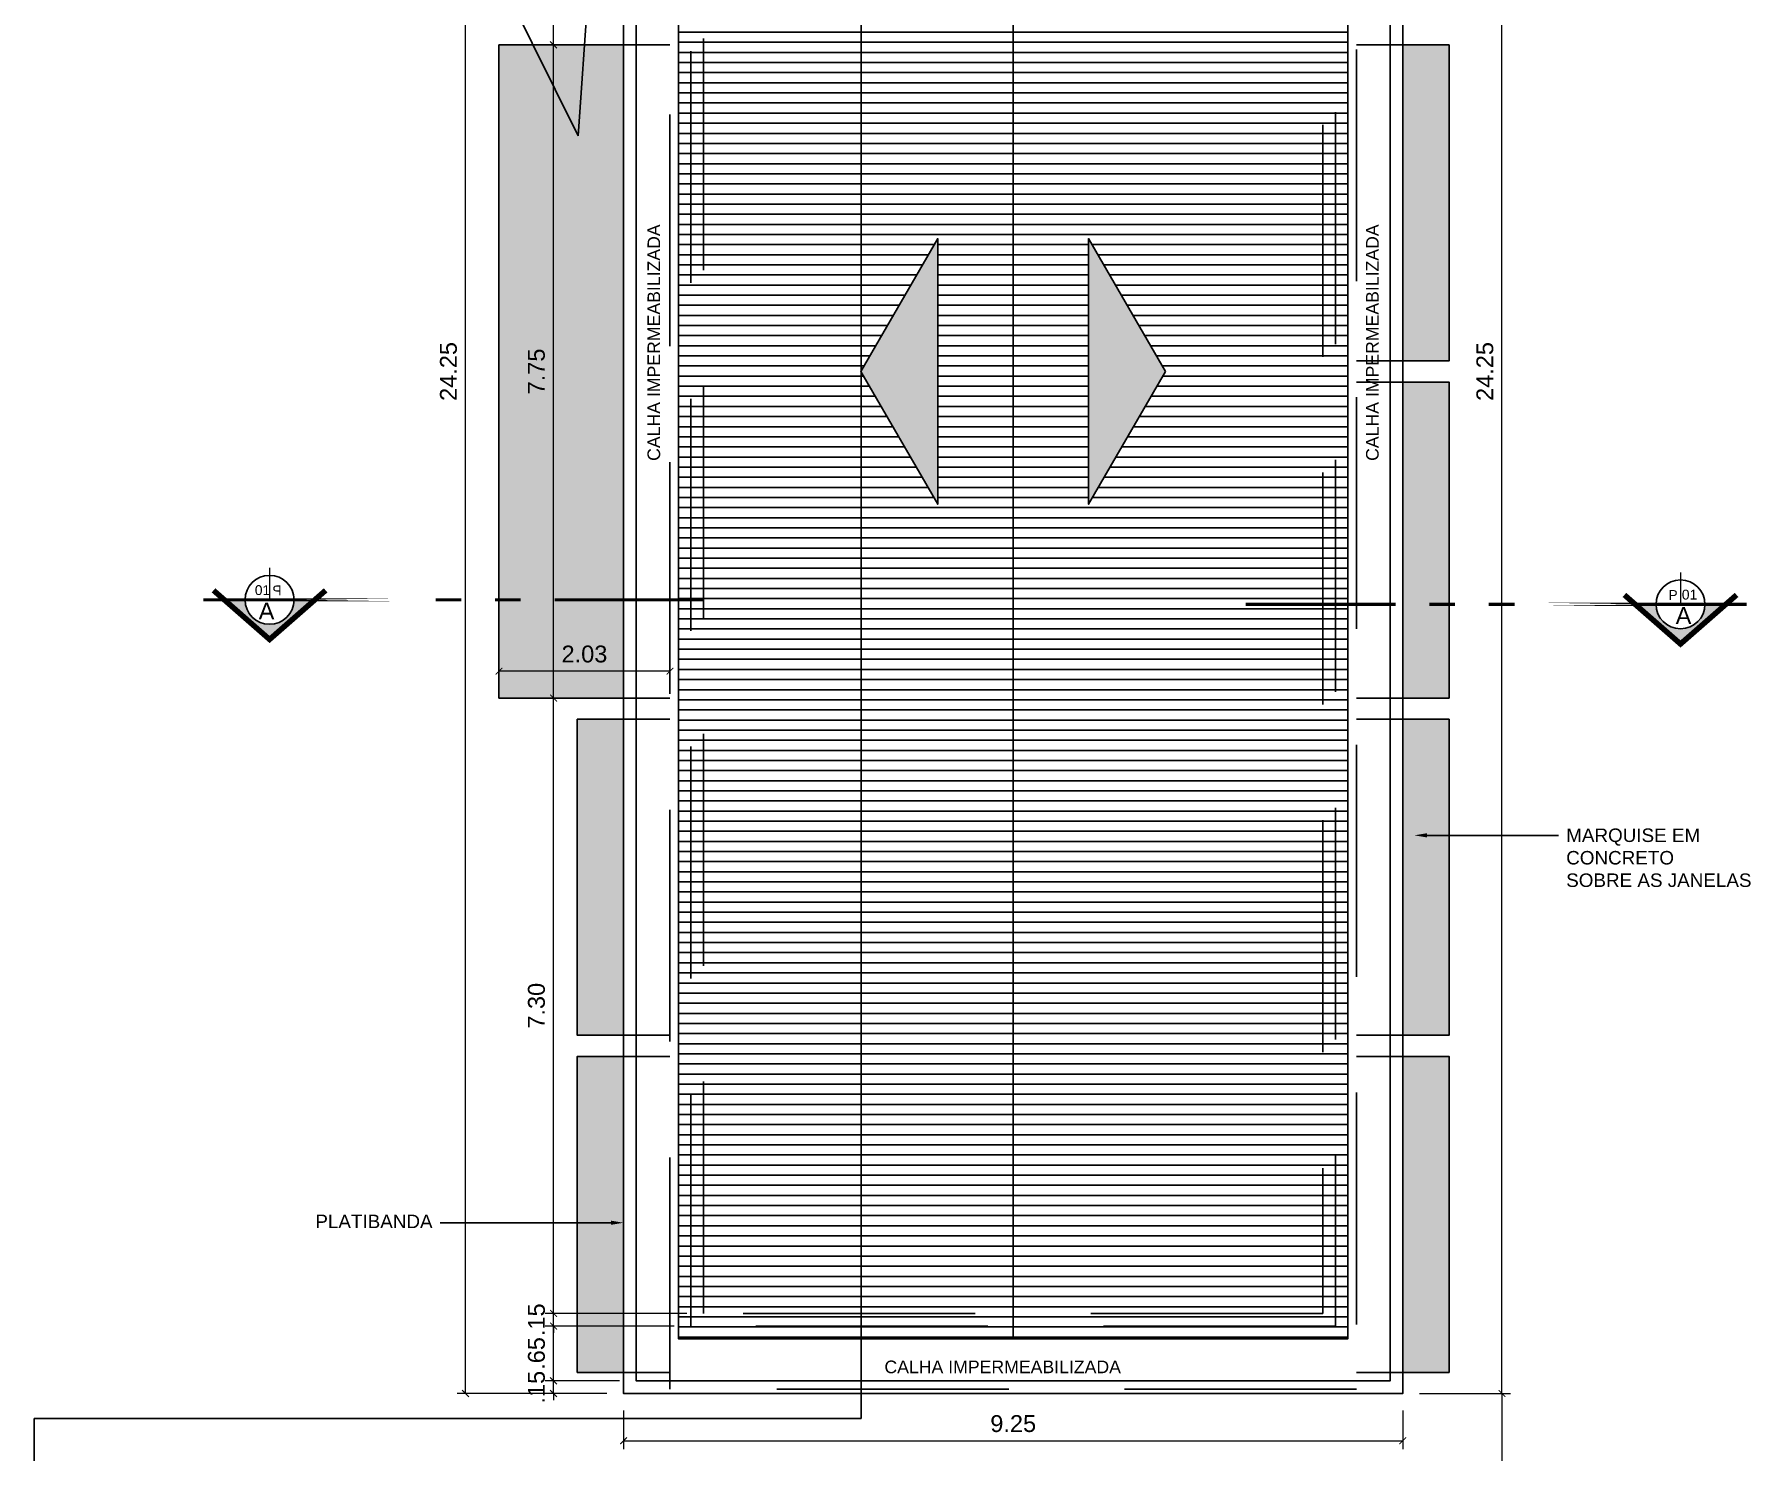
# Model space of a CAD drawing. Header units: metres. Extents: x 2304 to 3408, y 318 to 588.
# Drawn here: x 2495.85 to 2516.21, y 366.87 to 383.68 of the extents above; entities that cross this region are included whole.
import ezdxf
from ezdxf import colors
from ezdxf.entities.mleader import LeaderData, LeaderLine
from ezdxf.enums import TextEntityAlignment as Align
from ezdxf.math import Vec2, Vec3

# ---------------------------------------------------------------- set-up
doc = ezdxf.new("R2010")
doc.units = ezdxf.units.M
doc.header["$LTSCALE"] = 5.5
doc.header["$MEASUREMENT"] = 0
doc.header["$PDMODE"] = 1
doc.linetypes.add('DASHDOT', pattern=[1, 0.5, -0.25, 0, -0.25])
doc.linetypes.add('DASHED', pattern=[0.75, 0.5, -0.25])
for name, color, linetype, lineweight in [('2prancha', 4, 'Continuous', 18), ('COTAS', 1, 'Continuous', 0), ('PENA 04', 4, 'Continuous', 25), ('PENA 05', 5, 'Continuous', 25), ('texto', 3, 'Continuous', 25), ('TXT ESP VEST', 50, 'Continuous', 0)]:
    doc.layers.add(name, color=color, linetype=linetype, lineweight=lineweight)
for name, color, linetype in [('COTA 1 100', 2, 'Continuous'), ('HACHURA', 251, 'Continuous'), ('PENA 0.15', 7, 'Continuous'), ('PENA 01', 1, 'Continuous'), ('PENA 02', 2, 'Continuous'), ('projeção', 7, 'DASHED'), ('TXT ESPECIFICAÇÕES', 7, 'Continuous')]:
    doc.layers.add(name, color=color, linetype=linetype)
doc.styles.add('Luana', font='arial.ttf')
doc.styles.get("Standard").update_dxf_attribs({"font": 'arial.ttf'})
doc.dimstyles.new('arial100', dxfattribs={"dimtxt": 0.2, "dimasz": 0.08, "dimexe": 0.1, "dimexo": 0.2, "dimgap": 0.1, "dimtad": 1, "dimzin": 4, "dimdsep": 46, "dimtxsty": 'Luana', "dimblk": 'ARCHTICK', "dimcen": 0, "dimclrd": 7, "dimclre": 7, "dimclrt": 256, "dimadec": 0, "dimazin": 0, "dimtfac": 1, "dimtix": 1, "dimtmove": 0, "dimatfit": 3, "dimldrblk": 'CLOSEDBLANK', "dimfxl": 0, "dimlwd": 5, "dimlwe": 5, "dimarcsym": 0})

# ---------------------------------------------------------------- blocks, each defined once
blk = doc.blocks.new('A$C660E4F9B')
at = {"layer": 'PENA 0.15', "ltscale": 1.5}
h = blk.add_hatch(color=256, dxfattribs=at)
h.dxf.hatch_style = 1
h.paths.add_polyline_path([(0, 1.576), (-0.911, 0), (0, -1.576)])
for points in [[(0, -1.576), (0, 1.576), (-0.911, 0)], [(0, 1.576), (0, -1.576), (-0.911, 0)]]:
    blk.add_lwpolyline(points, dxfattribs=at)
blk = doc.blocks.new('esrer')
at = {"layer": 'PENA 02'}
blk.add_hatch(color=251, dxfattribs=at).paths.add_polyline_path([(-0.29, 0), (-0.537, 0), (0, -0.47), (0.537, 0), (0.29, 0, -1)])
at = {"layer": 'COTAS', "ltscale": 50}
blk.add_lwpolyline([(0, 0.378), (0, 0)], dxfattribs=at)
at = {"layer": 'PENA 02', "color": 1, "const_width": 0.0392}
for points in [[(-5.159, 0), (-3.381, 0)], [(-2.98, 0), (-2.675, 0)], [(-2.274, 0), (-1.969, 0)]]:
    blk.add_lwpolyline(points, dxfattribs=at)
blk.add_lwpolyline([(-1.648, 0), (0.785, 0)], close=True, dxfattribs=at)
at = {"layer": 'PENA 02', "const_width": 0.0654}
blk.add_lwpolyline([(0.665, 0.112), (0, -0.47), (-0.665, 0.112)], dxfattribs=at)
at = {"layer": 'PENA 02'}
blk.add_circle((0, 0), 0.29, dxfattribs=at)
at = {"layer": 'PENA 02', "style": 'Luana'}
for tag, height, p in [('PRANCHA', 0.117, (0.107, 0.057)), ('CORTE', 0.2, (0.036, -0.233))]:
    blk.add_attdef(tag, text='', height=height, dxfattribs=at).set_placement(p, align=Align.CENTER)
at = {"layer": 'texto', "color": 250, "style": 'Luana'}
blk.add_text('P', height=0.117, dxfattribs=at).set_placement((-0.143, 0.053))
blk = doc.blocks.new('_ArchTick')
at = {"color": 0, "linetype": 'ByBlock', "const_width": 0.15}
blk.add_lwpolyline([(-0.5, -0.5), (0.5, 0.5)], dxfattribs=at)
blk = doc.blocks.new('*D19')
at = {"layer": 'COTA 1 100', "color": 7, "lineweight": 5}
for p, q in [((2502.01, 367.71), (2502.01, 367.79)), ((2502.791, 367.71), (2501.91, 367.71)), ((2502.01, 367.56), (2502.01, 367.71)), ((2502.641, 367.56), (2501.91, 367.56)), ((2502.01, 367.56), (2502.01, 367.48))]:
    blk.add_line(p, q, dxfattribs=at)
at = {"layer": 'Defpoints', "color": 0}
for p in [(2502.01, 367.71), (2502.991, 367.71), (2502.841, 367.56)]:
    blk.add_point(p, dxfattribs=at)
at = {"layer": 'COTA 1 100', "color": 7, "lineweight": 5, "xscale": 0.08, "yscale": 0.08, "zscale": 0.08}
for p, rotation in [((2502.01, 367.71), 270), ((2502.01, 367.56), 90)]:
    blk.add_blockref('_ArchTick', p, dxfattribs=dict(at, rotation=rotation))
at = {"layer": 'COTA 1 100', "insert": (2501.808, 367.635), "char_height": 0.2, "attachment_point": 5, "rotation": 90, "style": 'Luana'}
blk.add_mtext('.15', dxfattribs=at)
blk = doc.blocks.new('_ClosedBlank')
at = {"layer": '2prancha', "color": 0, "lineweight": -2}
for p, q in [((-1, 0.17), (0, 0)), ((-1, 0.17), (-1, -0.17)), ((0, 0), (-1, -0.17))]:
    blk.add_line(p, q, dxfattribs=at)
blk = doc.blocks.new('*D20')
at = {"layer": 'COTA 1 100', "color": 7, "lineweight": 5}
for p, q in [((2503.441, 368.36), (2501.91, 368.36)), ((2502.01, 367.71), (2502.01, 368.36)), ((2502.791, 367.71), (2501.91, 367.71))]:
    blk.add_line(p, q, dxfattribs=at)
at = {"layer": 'Defpoints', "color": 0}
for p in [(2502.01, 368.36), (2503.641, 368.36), (2502.991, 367.71)]:
    blk.add_point(p, dxfattribs=at)
at = {"layer": 'COTA 1 100', "color": 7, "lineweight": 5, "xscale": 0.08, "yscale": 0.08, "zscale": 0.08}
for p, rotation in [((2502.01, 368.36), 90), ((2502.01, 367.71), 270)]:
    blk.add_blockref('_ArchTick', p, dxfattribs=dict(at, rotation=rotation))
at = {"layer": 'COTA 1 100', "insert": (2501.808, 368.035), "char_height": 0.2, "attachment_point": 5, "rotation": 90, "style": 'Luana'}
blk.add_mtext('.65', dxfattribs=at)
blk = doc.blocks.new('*D21')
at = {"layer": 'COTA 1 100', "color": 7, "lineweight": 5}
for p, q in [((2502.01, 368.51), (2502.01, 368.59)), ((2503.591, 368.51), (2501.91, 368.51)), ((2502.01, 368.36), (2502.01, 368.51)), ((2503.441, 368.36), (2501.91, 368.36)), ((2502.01, 368.36), (2502.01, 368.28))]:
    blk.add_line(p, q, dxfattribs=at)
at = {"layer": 'Defpoints', "color": 0}
for p in [(2502.01, 368.51), (2503.791, 368.51), (2503.641, 368.36)]:
    blk.add_point(p, dxfattribs=at)
at = {"layer": 'COTA 1 100', "color": 7, "lineweight": 5, "xscale": 0.08, "yscale": 0.08, "zscale": 0.08}
for p, rotation in [((2502.01, 368.51), 270), ((2502.01, 368.36), 90)]:
    blk.add_blockref('_ArchTick', p, dxfattribs=dict(at, rotation=rotation))
at = {"layer": 'COTA 1 100', "insert": (2501.808, 368.435), "char_height": 0.2, "attachment_point": 5, "rotation": 90, "style": 'Luana'}
blk.add_mtext('.15', dxfattribs=at)
blk = doc.blocks.new('*D22')
at = {"layer": 'COTA 1 100', "color": 7, "lineweight": 5}
for p, q in [((2502.641, 375.81), (2501.91, 375.81)), ((2502.01, 368.51), (2502.01, 375.81)), ((2503.591, 368.51), (2501.91, 368.51))]:
    blk.add_line(p, q, dxfattribs=at)
at = {"layer": 'Defpoints', "color": 0}
for p in [(2502.01, 375.81), (2502.841, 375.81), (2503.791, 368.51)]:
    blk.add_point(p, dxfattribs=at)
at = {"layer": 'COTA 1 100', "color": 7, "lineweight": 5, "xscale": 0.08, "yscale": 0.08, "zscale": 0.08}
for p, rotation in [((2502.01, 375.81), 90), ((2502.01, 368.51), 270)]:
    blk.add_blockref('_ArchTick', p, dxfattribs=dict(at, rotation=rotation))
at = {"layer": 'COTA 1 100', "insert": (2501.808, 372.16), "char_height": 0.2, "attachment_point": 5, "rotation": 90, "style": 'Luana'}
blk.add_mtext('7.30', dxfattribs=at)
blk = doc.blocks.new('*D23')
at = {"layer": 'COTA 1 100', "color": 7, "lineweight": 5}
for p, q in [((2502.641, 383.56), (2501.91, 383.56)), ((2502.01, 375.81), (2502.01, 383.56)), ((2502.641, 375.81), (2501.91, 375.81))]:
    blk.add_line(p, q, dxfattribs=at)
at = {"layer": 'Defpoints', "color": 0}
for p in [(2502.01, 383.56), (2502.841, 383.56), (2502.841, 375.81)]:
    blk.add_point(p, dxfattribs=at)
at = {"layer": 'COTA 1 100', "color": 7, "lineweight": 5, "xscale": 0.08, "yscale": 0.08, "zscale": 0.08}
for p, rotation in [((2502.01, 383.56), 90), ((2502.01, 375.81), 270)]:
    blk.add_blockref('_ArchTick', p, dxfattribs=dict(at, rotation=rotation))
at = {"layer": 'COTA 1 100', "insert": (2501.808, 379.685), "char_height": 0.2, "attachment_point": 5, "rotation": 90, "style": 'Luana'}
blk.add_mtext('7.75', dxfattribs=at)
blk = doc.blocks.new('*D24')
at = {"layer": 'COTA 1 100', "color": 7, "lineweight": 5}
for p, q in [((2503.591, 390.86), (2501.91, 390.86)), ((2502.01, 383.56), (2502.01, 390.86)), ((2502.641, 383.56), (2501.91, 383.56))]:
    blk.add_line(p, q, dxfattribs=at)
at = {"layer": 'Defpoints', "color": 0}
for p in [(2502.01, 390.86), (2503.791, 390.86), (2502.841, 383.56)]:
    blk.add_point(p, dxfattribs=at)
at = {"layer": 'COTA 1 100', "color": 7, "lineweight": 5, "xscale": 0.08, "yscale": 0.08, "zscale": 0.08}
for p, rotation in [((2502.01, 390.86), 90), ((2502.01, 383.56), 270)]:
    blk.add_blockref('_ArchTick', p, dxfattribs=dict(at, rotation=rotation))
at = {"layer": 'COTA 1 100', "insert": (2501.808, 387.21), "char_height": 0.2, "attachment_point": 5, "rotation": 90, "style": 'Luana'}
blk.add_mtext('7.30', dxfattribs=at)
blk = doc.blocks.new('*D28')
at = {"layer": 'COTA 1 100', "color": 7, "lineweight": 5}
for p, q in [((2502.641, 391.81), (2500.866, 391.81)), ((2500.966, 367.56), (2500.966, 391.81)), ((2502.641, 367.56), (2500.866, 367.56))]:
    blk.add_line(p, q, dxfattribs=at)
at = {"layer": 'Defpoints', "color": 0}
for p in [(2500.966, 391.81), (2502.841, 391.81), (2502.841, 367.56)]:
    blk.add_point(p, dxfattribs=at)
at = {"layer": 'COTA 1 100', "color": 7, "lineweight": 5, "xscale": 0.08, "yscale": 0.08, "zscale": 0.08}
for p, rotation in [((2500.966, 391.81), 90), ((2500.966, 367.56), 270)]:
    blk.add_blockref('_ArchTick', p, dxfattribs=dict(at, rotation=rotation))
at = {"layer": 'COTA 1 100', "insert": (2500.764, 379.685), "char_height": 0.2, "attachment_point": 5, "rotation": 90, "style": 'Luana'}
blk.add_mtext('24.25', dxfattribs=at)
blk = doc.blocks.new('*D29')
at = {"layer": 'COTA 1 100', "color": 7, "lineweight": 5}
for p, q in [((2501.363, 376.01), (2501.363, 376.23)), ((2503.391, 376.13), (2501.363, 376.13)), ((2503.391, 376.01), (2503.391, 376.23))]:
    blk.add_line(p, q, dxfattribs=at)
at = {"layer": 'Defpoints', "color": 0}
for p in [(2501.363, 376.13), (2501.363, 375.81), (2503.391, 375.81)]:
    blk.add_point(p, dxfattribs=at)
at = {"layer": 'COTA 1 100', "color": 7, "lineweight": 5, "xscale": 0.08, "yscale": 0.08, "zscale": 0.08, "rotation": 180}
blk.add_blockref('_ArchTick', (2501.363, 376.13), dxfattribs=at)
at = {"layer": 'COTA 1 100', "color": 7, "lineweight": 5, "xscale": 0.08, "yscale": 0.08, "zscale": 0.08}
blk.add_blockref('_ArchTick', (2503.391, 376.13), dxfattribs=at)
at = {"layer": 'COTA 1 100', "insert": (2502.377, 376.332), "char_height": 0.2, "attachment_point": 5, "style": 'Luana'}
blk.add_mtext('2.03', dxfattribs=at)
blk = doc.blocks.new('*D44')
at = {"layer": 'COTA 1 100', "color": 7, "lineweight": 5}
for p, q in [((2502.841, 367.36), (2502.841, 366.9)), ((2512.086, 367.36), (2512.086, 366.9)), ((2502.841, 367), (2512.086, 367))]:
    blk.add_line(p, q, dxfattribs=at)
at = {"layer": 'Defpoints', "color": 0}
for p in [(2502.841, 367.56), (2512.086, 367.56), (2512.086, 367)]:
    blk.add_point(p, dxfattribs=at)
at = {"layer": 'COTA 1 100', "color": 7, "lineweight": 5, "xscale": 0.08, "yscale": 0.08, "zscale": 0.08, "rotation": 180}
blk.add_blockref('_ArchTick', (2502.841, 367), dxfattribs=at)
at = {"layer": 'COTA 1 100', "color": 7, "lineweight": 5, "xscale": 0.08, "yscale": 0.08, "zscale": 0.08}
blk.add_blockref('_ArchTick', (2512.086, 367), dxfattribs=at)
at = {"layer": 'COTA 1 100', "insert": (2507.464, 367.202), "char_height": 0.2, "attachment_point": 5, "style": 'Luana'}
blk.add_mtext('9.25', dxfattribs=at)
blk = doc.blocks.new('*D45')
at = {"layer": 'COTA 1 100', "color": 7, "lineweight": 5}
for p, q in [((2512.286, 391.81), (2513.363, 391.81)), ((2513.263, 367.56), (2513.263, 391.81)), ((2512.286, 367.56), (2513.363, 367.56))]:
    blk.add_line(p, q, dxfattribs=at)
at = {"layer": 'Defpoints', "color": 0}
for p in [(2512.086, 391.81), (2513.263, 391.81), (2512.086, 367.56)]:
    blk.add_point(p, dxfattribs=at)
at = {"layer": 'COTA 1 100', "color": 7, "lineweight": 5, "xscale": 0.08, "yscale": 0.08, "zscale": 0.08}
for p, rotation in [((2513.263, 391.81), 90), ((2513.263, 367.56), 270)]:
    blk.add_blockref('_ArchTick', p, dxfattribs=dict(at, rotation=rotation))
at = {"layer": 'COTA 1 100', "insert": (2513.061, 379.685), "char_height": 0.2, "attachment_point": 5, "rotation": 90, "style": 'Luana'}
blk.add_mtext('24.25', dxfattribs=at)
blk = doc.blocks.new('*D47')
at = {"layer": 'COTA 1 100', "color": 7, "lineweight": 5}
for p, q in [((2512.286, 367.56), (2513.363, 367.56)), ((2513.263, 367.56), (2513.263, 364.06)), ((2511.786, 364.06), (2513.363, 364.06))]:
    blk.add_line(p, q, dxfattribs=at)
at = {"layer": 'Defpoints', "color": 0}
for p in [(2512.086, 367.56), (2511.586, 364.06), (2513.263, 364.06)]:
    blk.add_point(p, dxfattribs=at)
at = {"layer": 'COTA 1 100', "color": 7, "lineweight": 5, "xscale": 0.08, "yscale": 0.08, "zscale": 0.08}
for p, rotation in [((2513.263, 367.56), 90), ((2513.263, 364.06), 270)]:
    blk.add_blockref('_ArchTick', p, dxfattribs=dict(at, rotation=rotation))
at = {"layer": 'COTA 1 100', "insert": (2513.061, 365.81), "char_height": 0.2, "attachment_point": 5, "rotation": 90, "style": 'Luana'}
blk.add_mtext('3.50', dxfattribs=at)

msp = doc.modelspace()

# ---------------------------------------------------------------- hatches: boundary and pattern name
at = {"layer": 'HACHURA'}
h = msp.add_hatch(dxfattribs=at)
h.set_pattern_fill('AR-CONC', color=256, scale=0.1, style=0)
h.set_pattern_definition([(50, (2501.36295, 367.8096), (0.71726, -0.062752), [0.075, -0.825]), (355, (2501.36295, 367.8096), (-0.138751, 0.752192), [0.06, -0.66]), (100.4514, (2501.4227, 367.8044), (0.57851, 0.68944), [0.06374, -0.701142]), (46.1842, (2501.36295, 368.0096), (1.06724, -0.16552), [0.1125, -1.2375]), (96.6356, (2501.4519, 367.9958), (0.934663, 0.974118), [0.09561, -1.051713]), (351.184, (2501.363, 368.0096), (0.93466, 0.97412), [0.09, -0.99]), (21, (2501.46295, 367.9596), (0.596907, -0.402619), [0.075, -0.825]), (326, (2501.46295, 367.9596), (0.243315, 0.72515), [0.06, -0.66]), (71.4514, (2501.5127, 367.9261), (0.840223, 0.32253), [0.06374, -0.701142]), (37.5, (2501.36295, 367.80962), (0.0121599, 0.3328939), [0, -0.652, 0, -0.67, 0, -0.6625]), (7.5, (2501.36295, 367.80962), (0.2630695, 0.3944117), [0, -0.382, 0, -0.637, 0, -0.2525]), (327.5, (2501.13995, 367.80962), (0.5338224, -0.022555), [0, -0.25, 0, -0.78, 0, -1.035]), (317.5, (2501.03995, 367.8096), (0.583186, 0.100105), [0, -0.325, 0, -0.518, 0, -0.735])])
h.paths.add_polyline_path([(2502.841, 383.56), (2501.363, 383.56), (2501.363, 375.81), (2502.841, 375.81)])
h.paths.add_polyline_path([(2502.841, 387.56), (2502.291, 387.56), (2502.291, 383.81), (2502.841, 383.81)])
h.paths.add_polyline_path([(2502.841, 391.56), (2502.291, 391.56), (2502.291, 387.81), (2502.841, 387.81)])
h.paths.add_polyline_path([(2502.841, 375.56), (2502.291, 375.56), (2502.291, 371.81), (2502.841, 371.81)])
h.paths.add_polyline_path([(2502.841, 371.56), (2502.291, 371.56), (2502.291, 367.81), (2502.841, 367.81)])
h.paths.add_polyline_path([(2512.636, 371.56), (2512.086, 371.56), (2512.086, 367.81), (2512.636, 367.81)])
h.paths.add_polyline_path([(2512.636, 375.56), (2512.086, 375.56), (2512.086, 371.81), (2512.636, 371.81)])
h.paths.add_polyline_path([(2512.636, 379.56), (2512.086, 379.56), (2512.086, 375.81), (2512.636, 375.81)])
h.paths.add_polyline_path([(2512.636, 383.56), (2512.086, 383.56), (2512.086, 379.81), (2512.636, 379.81)])
h.paths.add_polyline_path([(2512.636, 387.56), (2512.086, 387.56), (2512.086, 383.81), (2512.636, 383.81)])
h.paths.add_polyline_path([(2512.636, 391.56), (2512.086, 391.56), (2512.086, 387.81), (2512.636, 387.81)])
at = {"layer": 'PENA 01', "ltscale": 1.5}
h = msp.add_hatch(dxfattribs=at)
h.set_pattern_fill('_USER,_O', color=256, scale=0.12, pattern_type=0)
h.set_pattern_definition([(0, (0.5, -23.45), (0, 0.12), [])])
h.paths.add_polyline_path([(2507.464, 391.16), (2503.491, 391.16), (2503.491, 368.21), (2507.464, 368.21)])
h.paths.add_polyline_path([(2506.568, 381.261), (2506.568, 378.108), (2505.658, 379.685)], flags=16)
h.paths.add_polyline_path([(2507.464, 368.21), (2511.436, 368.21), (2511.436, 391.16), (2507.464, 391.16)])
h.paths.add_polyline_path([(2508.359, 381.261), (2509.27, 379.685), (2508.359, 378.108)], flags=16)

# ---------------------------------------------------------------- linework, layer by layer
at = {"layer": 'PENA 02'}
msp.add_lwpolyline([(2503.491, 391.16), (2511.436, 391.16), (2511.436, 368.21), (2503.491, 368.21)], close=True, dxfattribs=at)
for points in [[(2502.841, 383.56), (2501.363, 383.56), (2501.363, 375.81), (2502.841, 375.81)], [(2512.086, 383.56), (2512.611, 383.56), (2512.636, 383.56), (2512.636, 379.81), (2512.086, 379.81)], [(2512.086, 379.56), (2512.611, 379.56), (2512.636, 379.56), (2512.636, 375.81), (2512.086, 375.81)], [(2502.841, 375.56), (2502.316, 375.56), (2502.291, 375.56), (2502.291, 371.81), (2502.841, 371.81)], [(2512.086, 375.56), (2512.611, 375.56), (2512.636, 375.56), (2512.636, 371.81), (2512.086, 371.81)], [(2502.841, 371.56), (2502.316, 371.56), (2502.291, 371.56), (2502.291, 367.81), (2502.841, 367.81)], [(2512.086, 371.56), (2512.611, 371.56), (2512.636, 371.56), (2512.636, 367.81), (2512.086, 367.81)]]:
    msp.add_lwpolyline(points, dxfattribs=at)
at = {"layer": 'PENA 04'}
for points in [[(2502.841, 391.81), (2512.086, 391.81), (2512.086, 367.56), (2502.841, 367.56)], [(2502.991, 391.66), (2511.936, 391.66), (2511.936, 367.71), (2502.991, 367.71)]]:
    msp.add_lwpolyline(points, close=True, dxfattribs=at)
at = {"layer": 'PENA 05'}
msp.add_line((2507.464, 368.21), (2507.464, 391.16), dxfattribs=at)
at = {"layer": 'PENA 05', "linetype": 'DASHDOT', "ltscale": 10}
msp.add_lwpolyline([(2495.85, 354.935), (2495.85, 367.265), (2505.661, 367.265), (2505.661, 388.711)], dxfattribs=at)
at = {"layer": 'projeção'}
for p, q in [((2502.841, 383.56), (2503.391, 383.56)), ((2512.086, 383.56), (2511.536, 383.56)), ((2512.086, 379.81), (2511.536, 379.81)), ((2512.086, 379.56), (2511.536, 379.56)), ((2502.841, 375.81), (2503.391, 375.81)), ((2512.086, 375.81), (2511.536, 375.81)), ((2502.841, 375.56), (2503.391, 375.56)), ((2512.086, 375.56), (2511.536, 375.56)), ((2502.841, 371.81), (2503.391, 371.81)), ((2512.086, 371.81), (2511.536, 371.81)), ((2502.841, 371.56), (2503.391, 371.56)), ((2512.086, 371.56), (2511.536, 371.56)), ((2502.841, 367.81), (2503.391, 367.81)), ((2512.086, 367.81), (2511.536, 367.81))]:
    msp.add_line(p, q, dxfattribs=at)
for points in [[(2503.391, 391.755), (2511.536, 391.755), (2511.536, 367.61), (2503.391, 367.61)], [(2503.641, 391.01), (2511.286, 391.01), (2511.286, 368.36), (2503.641, 368.36)], [(2503.791, 390.86), (2511.136, 390.86), (2511.136, 368.51), (2503.791, 368.51)]]:
    msp.add_lwpolyline(points, close=True, dxfattribs=at)

# ---------------------------------------------------------------- block references
at = {"layer": 'COTA 1 100'}
ref = msp.add_blockref('esrer', (2498.641, 376.976), dxfattribs=dict(at, xscale=-1))
ref.add_attrib('PRANCHA', '01', dxfattribs={"layer": 'PENA 02', "height": 0.1167, "style": 'Luana'}).set_placement((2498.557, 377.033), align=Align.CENTER)
ref.add_attrib('CORTE', 'A', dxfattribs={"layer": 'PENA 02', "height": 0.2, "style": 'Luana'}).set_placement((2498.605, 376.743), align=Align.CENTER)
at = {"layer": 'PENA 0.15'}
msp.add_blockref('A$C660E4F9B', (2506.568, 379.685), dxfattribs=at)
at = {"layer": 'PENA 0.15', "xscale": -1}
msp.add_blockref('A$C660E4F9B', (2508.359, 379.685), dxfattribs=at)
at = {"layer": 'TXT ESP VEST'}
msp.add_blockref('esrer', (2515.381, 376.922), dxfattribs=at).add_auto_attribs({'PRANCHA': '01', 'CORTE': 'A'})

# ---------------------------------------------------------------- texts
at = {"layer": 'texto', "color": 7, "ltscale": 0.05, "char_height": 0.15, "width": 10.51663, "attachment_point": 5, "rotation": 90, "style": 'Luana'}
for insert in [(2503.201, 380.027), (2511.726, 380.027)]:
    msp.add_mtext('CALHA IMPERMEABILIZADA', dxfattribs=dict(at, insert=insert))
at = {"layer": 'texto', "color": 7, "ltscale": 0.05, "insert": (2507.339, 367.875), "char_height": 0.15, "width": 10.51663, "attachment_point": 5, "style": 'Luana'}
msp.add_mtext('CALHA IMPERMEABILIZADA', dxfattribs=at)

# ---------------------------------------------------------------- dimensions: what is measured, and where the dimension line sits
at = {"layer": 'COTA 1 100'}
for base, p1, p2, picture, middle in [((2500.966, 391.81), (2502.841, 367.56), (2502.841, 391.81), '*D28', (2500.764, 379.685)), ((2513.263, 391.81), (2512.086, 367.56), (2512.086, 391.81), '*D45', (2513.061, 379.685)), ((2502.01, 367.71), (2502.841, 367.56), (2502.991, 367.71), '*D19', (2501.808, 367.635)), ((2513.263, 364.06), (2512.086, 367.56), (2511.586, 364.06), '*D47', (2513.061, 365.81))]:
    dim = msp.add_linear_dim(base=base, p1=p1, p2=p2, angle=90, dimstyle='arial100', dxfattribs=at)
    dim.commit()
    dim.dimension.update_dxf_attribs({"geometry": picture, "text_midpoint": middle})
for base, p1, p2, picture, middle in [((2502.01, 390.86), (2502.841, 383.56), (2503.791, 390.86), '*D24', (2501.808, 387.21)), ((2502.01, 383.56), (2502.841, 375.81), (2502.841, 383.56), '*D23', (2501.808, 379.685)), ((2502.01, 375.81), (2503.791, 368.51), (2502.841, 375.81), '*D22', (2501.808, 372.16)), ((2502.01, 368.51), (2503.641, 368.36), (2503.791, 368.51), '*D21', (2501.808, 368.435)), ((2502.01, 368.36), (2502.991, 367.71), (2503.641, 368.36), '*D20', (2501.808, 368.035))]:
    dim = msp.add_linear_dim(base=base, p1=p1, p2=p2, angle=90, dimstyle='arial100', override={"dimtmove": 1}, dxfattribs=at)
    dim.commit()
    dim.dimension.update_dxf_attribs({"geometry": picture, "text_midpoint": middle})
for base, p1, p2, picture, middle in [((2501.363, 376.13), (2503.391, 375.81), (2501.363, 375.81), '*D29', (2502.377, 376.332)), ((2512.086110333, 367.000141346), (2502.841110333, 367.559621679), (2512.086110333, 367.559621679), '*D44', (2507.463610333, 367.202255944))]:
    dim = msp.add_linear_dim(base=base, p1=p1, p2=p2, dimstyle='arial100', dxfattribs=at)
    dim.commit()
    dim.dimension.update_dxf_attribs({"geometry": picture, "text_midpoint": middle})

# ---------------------------------------------------------------- leaders
at = {"layer": 'TXT ESPECIFICAÇÕES', "ltscale": 0.05}
ml = msp.add_multileader_mtext('Standard', dxfattribs=at)
ml.set_content('MARQUISE EM\\PCONCRETO\\PSOBRE AS JANELAS', color=256)
ml.set_leader_properties()
ml.build(insert=Vec2(0, 0))
ml.multileader.update_dxf_attribs({"dogleg_length": 0.36, "arrow_head_size": 0.15})
ctx = ml.context
ctx.base_point, ctx.char_height, ctx.arrow_head_size, ctx.landing_gap_size, ctx.plane_origin = Vec3(2497.824, 386.232), 0.16, 0.15, 0.09, Vec3(2515.031, 398.881)
ctx.text_align_type = 2
notes = []
notes.append((ctx, [(0, (1, 1, 0), (2500.446, 386.232), (-1, 0), 0.264, [(1, [(2502.564, 386.232), (2502.303, 382.48)], 0, [])])]))
ctx.mtext.insert, ctx.mtext.alignment, ctx.mtext.flow_direction = Vec3(2500.091, 386.314), 3, 5
ml = msp.add_multileader_mtext('Standard', dxfattribs=at)
ml.set_content('MARQUISE EM\\PCONCRETO\\PSOBRE AS JANELAS', color=256)
ml.set_leader_properties()
ml.build(insert=Vec2(0, 0))
ml.multileader.update_dxf_attribs({"dogleg_length": 0.36, "arrow_head_size": 0.15})
ctx = ml.context
ctx.base_point, ctx.char_height, ctx.arrow_head_size, ctx.landing_gap_size, ctx.plane_origin = Vec3(2513.935, 374.182), 0.16, 0.15, 0.09, Vec3(2500.125, 386.83)
notes.append((ctx, [(0, (1, 1, 0), (2513.671, 374.182), (1, 0), 0.264, [(0, [(2512.223, 374.182)], 0, [])])]))
ctx.mtext.insert, ctx.mtext.flow_direction = Vec3(2514.025, 374.263), 5
ml = msp.add_multileader_mtext('Standard', dxfattribs=at)
ml.set_content('PLATIBANDA', color=256)
ml.set_leader_properties()
ml.build(insert=Vec2(0, 0))
ml.multileader.update_dxf_attribs({"dogleg_length": 0.36, "arrow_head_size": 0.15})
ctx = ml.context
ctx.base_point, ctx.char_height, ctx.arrow_head_size, ctx.landing_gap_size, ctx.plane_origin = Vec3(2499.111, 369.586), 0.16, 0.15, 0.09, Vec3(2498.992, 379.756)
ctx.text_align_type = 2
notes.append((ctx, [(1, (1, 1, 0), (2500.929, 369.586), (-1, 0), 0.264, [(0, [(2502.841, 369.586)], 0, [])])]))
ctx.mtext.insert, ctx.mtext.alignment, ctx.mtext.flow_direction = Vec3(2500.575, 369.682), 3, 5
for ctx, leaders in notes:
    for number, flags, end, landing, length, lines in leaders:
        leader = LeaderData()
        leader.index, (leader.has_last_leader_line, leader.has_dogleg_vector, leader.attachment_direction) = number, flags
        leader.last_leader_point, leader.dogleg_vector, leader.dogleg_length = Vec3(end), Vec3(landing), length
        for number, points, colour, breaks in lines:
            line = LeaderLine()
            line.index, line.vertices, line.color, line.breaks = number, Vec3.list(points), colors.encode_raw_color(colour), breaks
            leader.lines.append(line)
        ctx.leaders.append(leader)

doc.saveas('drawing.dxf')
